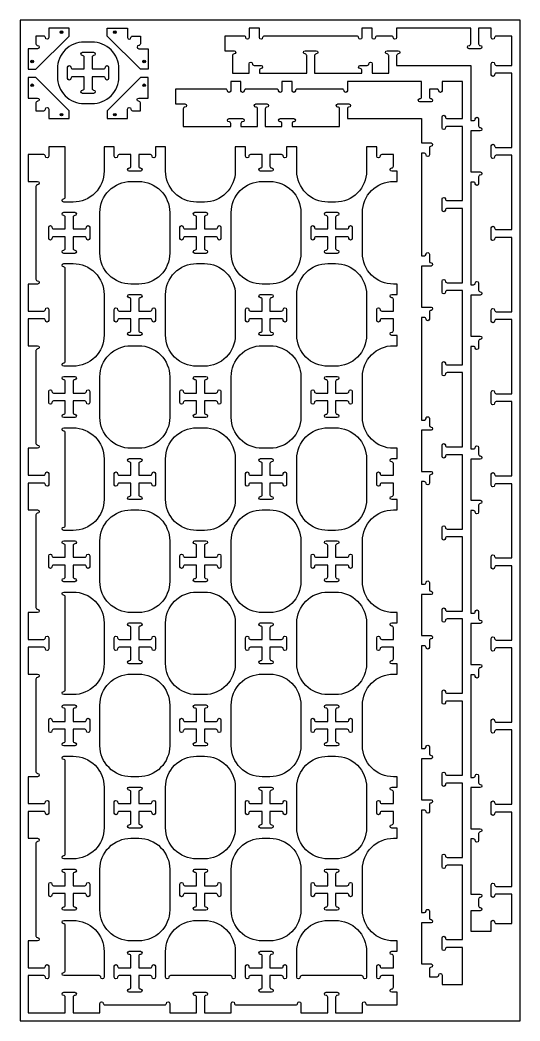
# Model space of a CAD drawing. Header units: inches. Extents: x 1367 to 1651, y -1653 to -1438.
# Drawn here: x 1367 to 1415, y -1652.5 to -1556.5 of the extents above; entities that cross this region are included whole.
import ezdxf

# ---------------------------------------------------------------- set-up
doc = ezdxf.new("R2010")
doc.units = ezdxf.units.IN
doc.header["$MEASUREMENT"] = 0
for name, color, linetype in [('000_NOTES', 6, 'Continuous'), ('CUT_FASTENERS', 1, 'Continuous'), ('CUT_THRU', 7, 'Continuous')]:
    doc.layers.add(name, color=color, linetype=linetype)

# ---------------------------------------------------------------- blocks, each defined once
blk = doc.blocks.new('FASTENER')
blk.add_circle((0, 0), 0.125)
blk.add_point((0, 0))

msp = doc.modelspace()

# ---------------------------------------------------------------- linework, layer by layer
at = {"layer": 'CUT_THRU'}
for points in [[(1371.703, -1558.071), (1371.703, -1557.323), (1369.735, -1557.323), (1369.735, -1558.228, -1), (1369.42, -1558.228, 0.414214), (1369.262, -1558.071), (1368.514, -1558.071), (1368.514, -1558.819, 0.414214), (1368.672, -1558.976, -1), (1368.672, -1559.291), (1367.766, -1559.291), (1367.766, -1561.26), (1368.514, -1561.26), (1371.703, -1558.071)], [(1377.784, -1558.071), (1378.532, -1558.071), (1378.532, -1558.819, -0.414214), (1378.374, -1558.976, 1), (1378.374, -1559.291), (1379.28, -1559.291), (1379.28, -1561.26), (1378.532, -1561.26), (1375.343, -1558.071), (1375.343, -1557.323), (1377.311, -1557.323), (1377.311, -1558.228, 1), (1377.626, -1558.228, -0.414214), (1377.784, -1558.071)], [(1410.097, -1558.976, 0.414214), (1410.255, -1558.819), (1410.255, -1557.323), (1403.129, -1557.323), (1403.129, -1558.228, -1), (1402.814, -1558.228, 0.414214), (1402.656, -1558.071), (1401.258, -1558.071, 0.414214), (1401.101, -1558.228, -1), (1400.786, -1558.228), (1400.786, -1557.323), (1399.802, -1557.323), (1399.802, -1558.228, -1), (1399.487, -1558.228, 0.414214), (1399.329, -1558.071), (1390.432, -1558.071, 0.414214), (1390.274, -1558.228, -1), (1389.959, -1558.228), (1389.959, -1557.323), (1388.975, -1557.323), (1388.975, -1558.228, -1), (1388.66, -1558.228, 0.414214), (1388.503, -1558.071), (1386.632, -1558.071), (1386.632, -1559.478), (1387.538, -1559.478, -1), (1387.538, -1559.793, 0.414214), (1387.381, -1559.951), (1387.381, -1561.634), (1388.975, -1561.634), (1388.975, -1560.728, -1), (1389.29, -1560.728, 0.414214), (1389.447, -1560.886), (1390.117, -1560.886, -1), (1390.117, -1561.201, 0.414214), (1389.959, -1561.358), (1389.959, -1561.634), (1394.507, -1561.634), (1394.507, -1559.951, 0.414214), (1394.349, -1559.793, -1), (1394.349, -1559.478), (1395.412, -1559.478, -1), (1395.412, -1559.793, 0.414214), (1395.255, -1559.951), (1395.255, -1561.634), (1399.802, -1561.634), (1399.802, -1561.358, 0.414214), (1399.644, -1561.201, -1), (1399.644, -1560.886), (1400.314, -1560.886, 0.414214), (1400.471, -1560.728, -1), (1400.786, -1560.728), (1400.786, -1561.634), (1402.381, -1561.634), (1402.381, -1559.951, 0.414214), (1402.223, -1559.793, -1), (1402.223, -1559.478), (1403.286, -1559.478, -1), (1403.286, -1559.793, 0.414214), (1403.129, -1559.951), (1403.129, -1560.886), (1410.255, -1560.886), (1410.255, -1566.181), (1410.53, -1566.181, 0.414214), (1410.688, -1566.024, -1), (1411.003, -1566.024), (1411.003, -1566.693, 0.414214), (1411.16, -1566.85, -1), (1411.16, -1567.165), (1410.255, -1567.165), (1410.255, -1571.102), (1411.16, -1571.102, -1), (1411.16, -1571.417, 0.414214), (1411.003, -1571.575), (1411.003, -1572.244, -1), (1410.688, -1572.244, 0.414214), (1410.53, -1572.087), (1410.255, -1572.087), (1410.255, -1581.929), (1410.53, -1581.929, 0.414214), (1410.688, -1581.772, -1), (1411.003, -1581.772), (1411.003, -1582.441, 0.414214), (1411.16, -1582.599, -1), (1411.16, -1582.913), (1410.255, -1582.913), (1410.255, -1586.85), (1411.16, -1586.85, -1), (1411.16, -1587.165, 0.414214), (1411.003, -1587.323), (1411.003, -1587.992, -1), (1410.688, -1587.992, 0.414214), (1410.53, -1587.835), (1410.255, -1587.835), (1410.255, -1597.677), (1410.53, -1597.677, 0.414214), (1410.688, -1597.52, -1), (1411.003, -1597.52), (1411.003, -1598.189, 0.414214), (1411.16, -1598.347, -1), (1411.16, -1598.662), (1410.255, -1598.662), (1410.255, -1602.599), (1411.16, -1602.599, -1), (1411.16, -1602.913, 0.414214), (1411.003, -1603.071), (1411.003, -1603.74, -1), (1410.688, -1603.74, 0.414214), (1410.53, -1603.583), (1410.255, -1603.583), (1410.255, -1613.425), (1410.53, -1613.425, 0.414214), (1410.688, -1613.268, -1), (1411.003, -1613.268), (1411.003, -1613.937, 0.414214), (1411.16, -1614.095, -1), (1411.16, -1614.41), (1410.255, -1614.41), (1410.255, -1618.347), (1411.16, -1618.347, -1), (1411.16, -1618.662, 0.414214), (1411.003, -1618.819), (1411.003, -1619.488, -1), (1410.688, -1619.488, 0.414214), (1410.53, -1619.331), (1410.255, -1619.331), (1410.255, -1629.173), (1410.53, -1629.173, 0.414214), (1410.688, -1629.016, -1), (1411.003, -1629.016), (1411.003, -1629.685, 0.414214), (1411.16, -1629.843, -1), (1411.16, -1630.158), (1410.255, -1630.158), (1410.255, -1634.095), (1411.16, -1634.095, -1), (1411.16, -1634.41, 0.414214), (1411.003, -1634.567), (1411.003, -1635.236, -1), (1410.688, -1635.236, 0.414214), (1410.53, -1635.079), (1410.255, -1635.079), (1410.255, -1640.374), (1411.16, -1640.374, -1), (1411.16, -1640.689, 0.414214), (1411.003, -1640.847), (1411.003, -1641.496, 0.414214), (1411.16, -1641.654, -1), (1411.16, -1641.969), (1410.255, -1641.969), (1410.255, -1643.937), (1412.223, -1643.937), (1412.223, -1643.032, -1), (1412.538, -1643.032, 0.414214), (1412.695, -1643.189), (1414.192, -1643.189), (1414.192, -1640.374), (1412.695, -1640.374, 0.414214), (1412.538, -1640.532, -1), (1412.223, -1640.532), (1412.223, -1639.469, -1), (1412.538, -1639.469, 0.414214), (1412.695, -1639.626), (1414.192, -1639.626), (1414.192, -1632.5), (1412.695, -1632.5, 0.414214), (1412.538, -1632.658, -1), (1412.223, -1632.658), (1412.223, -1631.595, -1), (1412.538, -1631.595, 0.414214), (1412.695, -1631.752), (1414.192, -1631.752), (1414.192, -1624.626), (1412.695, -1624.626, 0.414214), (1412.538, -1624.784, -1), (1412.223, -1624.784), (1412.223, -1623.721, -1), (1412.538, -1623.721, 0.414214), (1412.695, -1623.878), (1414.192, -1623.878), (1414.192, -1616.752), (1412.695, -1616.752, 0.414214), (1412.538, -1616.91, -1), (1412.223, -1616.91), (1412.223, -1615.847, -1), (1412.538, -1615.847, 0.414214), (1412.695, -1616.004), (1414.192, -1616.004), (1414.192, -1608.878), (1412.695, -1608.878, 0.414214), (1412.538, -1609.036, -1), (1412.223, -1609.036), (1412.223, -1607.973, -1), (1412.538, -1607.973, 0.414214), (1412.695, -1608.13), (1414.192, -1608.13), (1414.192, -1601.004), (1412.695, -1601.004, 0.414214), (1412.538, -1601.162, -1), (1412.223, -1601.162), (1412.223, -1600.099, -1), (1412.538, -1600.099, 0.414214), (1412.695, -1600.256), (1414.192, -1600.256), (1414.192, -1593.13), (1412.695, -1593.13, 0.414214), (1412.538, -1593.287, -1), (1412.223, -1593.287), (1412.223, -1592.225, -1), (1412.538, -1592.225, 0.414214), (1412.695, -1592.382), (1414.192, -1592.382), (1414.192, -1585.256), (1412.695, -1585.256, 0.414214), (1412.538, -1585.413, -1), (1412.223, -1585.413), (1412.223, -1584.35, -1), (1412.538, -1584.35, 0.414214), (1412.695, -1584.508), (1414.192, -1584.508), (1414.192, -1577.382), (1412.695, -1577.382, 0.414214), (1412.538, -1577.539, -1), (1412.223, -1577.539), (1412.223, -1576.476, -1), (1412.538, -1576.476, 0.414214), (1412.695, -1576.634), (1414.192, -1576.634), (1414.192, -1569.508), (1412.695, -1569.508, 0.414214), (1412.538, -1569.665, -1), (1412.223, -1569.665), (1412.223, -1568.602, -1), (1412.538, -1568.602, 0.414214), (1412.695, -1568.76), (1414.192, -1568.76), (1414.192, -1561.634), (1412.695, -1561.634, 0.414214), (1412.538, -1561.791, -1), (1412.223, -1561.791), (1412.223, -1560.728, -1), (1412.538, -1560.728, 0.414214), (1412.695, -1560.886), (1414.192, -1560.886), (1414.192, -1558.071), (1412.695, -1558.071, 0.414214), (1412.538, -1558.228, -1), (1412.223, -1558.228), (1412.223, -1557.323), (1411.003, -1557.323), (1411.003, -1558.819, 0.414214), (1411.16, -1558.976, -1), (1411.16, -1559.291), (1410.097, -1559.291, -1), (1410.097, -1558.976, 0.414214)], [(1376.471, -1561.974), (1376.471, -1561.226, 0.414214), (1373.892, -1558.647), (1373.144, -1558.647, 0.414214), (1370.565, -1561.226), (1370.565, -1561.974, 0.414214), (1373.144, -1564.553), (1373.892, -1564.553, 0.414214), (1376.471, -1561.974)], [(1374.049, -1563.568), (1372.986, -1563.568, -1), (1372.986, -1563.253, 0.414214), (1373.144, -1563.096), (1373.144, -1561.974), (1372.022, -1561.974, 0.414214), (1371.864, -1562.131, -1), (1371.549, -1562.131), (1371.549, -1561.068, -1), (1371.864, -1561.068, 0.414214), (1372.022, -1561.226), (1373.144, -1561.226), (1373.144, -1560.104, 0.414214), (1372.986, -1559.946, -1), (1372.986, -1559.631), (1374.049, -1559.631, -1), (1374.049, -1559.946, 0.414214), (1373.892, -1560.104), (1373.892, -1561.226), (1375.014, -1561.226, 0.414214), (1375.171, -1561.068, -1), (1375.486, -1561.068), (1375.486, -1562.131, -1), (1375.171, -1562.131, 0.414214), (1375.014, -1561.974), (1373.892, -1561.974), (1373.892, -1563.096, 0.414214), (1374.049, -1563.253, -1), (1374.049, -1563.568)], [(1368.514, -1562.047), (1367.766, -1562.047), (1367.766, -1564.016), (1368.672, -1564.016, -1), (1368.672, -1564.331, 0.414214), (1368.514, -1564.488), (1368.514, -1565.236), (1369.262, -1565.236, 0.414214), (1369.42, -1565.079, -1), (1369.735, -1565.079), (1369.735, -1565.984), (1371.703, -1565.984), (1371.703, -1565.236), (1368.514, -1562.047)], [(1379.28, -1562.047), (1378.532, -1562.047), (1375.343, -1565.236), (1375.343, -1565.984), (1377.311, -1565.984), (1377.311, -1565.079, -1), (1377.626, -1565.079, 0.414214), (1377.784, -1565.236), (1378.532, -1565.236), (1378.532, -1564.488, 0.414214), (1378.374, -1564.331, -1), (1378.374, -1564.016), (1379.28, -1564.016), (1379.28, -1562.047)], [(1405.373, -1564.075, 0.414214), (1405.53, -1563.917), (1405.53, -1562.421), (1398.404, -1562.421), (1398.404, -1563.327, -1), (1398.089, -1563.327, 0.414214), (1397.932, -1563.169), (1393.581, -1563.169, 0.414214), (1393.424, -1563.327, -1), (1393.109, -1563.327), (1393.109, -1562.421), (1392.125, -1562.421), (1392.125, -1563.327, -1), (1391.81, -1563.327, 0.414214), (1391.652, -1563.169), (1388.66, -1563.169, 0.414214), (1388.503, -1563.327, -1), (1388.188, -1563.327), (1388.188, -1562.421), (1387.203, -1562.421), (1387.203, -1563.327, -1), (1386.888, -1563.327, 0.414214), (1386.731, -1563.169), (1381.908, -1563.169), (1381.908, -1564.577), (1382.814, -1564.577, -1), (1382.814, -1564.892, 0.414214), (1382.656, -1565.049), (1382.656, -1566.732), (1387.203, -1566.732), (1387.203, -1566.457, 0.414214), (1387.046, -1566.299, -1), (1387.046, -1565.984), (1388.345, -1565.984, -1), (1388.345, -1566.299, 0.414214), (1388.188, -1566.457), (1388.188, -1566.732), (1389.782, -1566.732), (1389.782, -1565.049, 0.414214), (1389.625, -1564.892, -1), (1389.625, -1564.577), (1390.688, -1564.577, -1), (1390.688, -1564.892, 0.414214), (1390.53, -1565.049), (1390.53, -1566.732), (1392.125, -1566.732), (1392.125, -1566.457, 0.414214), (1391.967, -1566.299, -1), (1391.967, -1565.984), (1393.266, -1565.984, -1), (1393.266, -1566.299, 0.414214), (1393.109, -1566.457), (1393.109, -1566.732), (1397.656, -1566.732), (1397.656, -1565.049, 0.414214), (1397.499, -1564.892, -1), (1397.499, -1564.577), (1398.562, -1564.577, -1), (1398.562, -1564.892, 0.414214), (1398.404, -1565.049), (1398.404, -1565.984), (1405.53, -1565.984), (1405.53, -1568.327), (1406.436, -1568.327, -1), (1406.436, -1568.642, 0.414214), (1406.278, -1568.799), (1406.278, -1569.469, -1), (1405.963, -1569.469, 0.414214), (1405.806, -1569.311), (1405.53, -1569.311), (1405.53, -1579.154), (1405.819, -1579.154, 0.386882), (1405.961, -1578.997, -1), (1406.276, -1578.996), (1406.277, -1579.154), (1406.278, -1579.154), (1406.278, -1579.68, 0.386903), (1406.435, -1579.823, -1), (1406.436, -1580.138), (1406.278, -1580.138), (1405.53, -1580.138), (1405.53, -1584.075), (1406.278, -1584.075), (1406.436, -1584.075, -1), (1406.435, -1584.39, 0.442973), (1406.278, -1584.563), (1406.278, -1585.059), (1406.277, -1585.059), (1406.276, -1585.217, -1), (1405.961, -1585.216, 0.442995), (1405.789, -1585.059), (1405.53, -1585.059), (1405.53, -1594.902), (1405.821, -1594.902, 0.386903), (1405.963, -1594.745, -1), (1406.278, -1594.744), (1406.278, -1594.902), (1406.278, -1595.428, 0.386903), (1406.435, -1595.571, -1), (1406.436, -1595.886), (1406.278, -1595.886), (1405.53, -1595.886), (1405.53, -1599.823), (1406.278, -1599.823), (1406.436, -1599.823, -1), (1406.435, -1600.138, 0.442973), (1406.278, -1600.311), (1406.278, -1600.807), (1406.277, -1600.807), (1406.276, -1600.965, -1), (1405.961, -1600.964, 0.442995), (1405.789, -1600.807), (1405.53, -1600.807), (1405.53, -1610.65), (1405.819, -1610.65, 0.386882), (1405.961, -1610.493, -1), (1406.276, -1610.492), (1406.277, -1610.65), (1406.278, -1610.65), (1406.278, -1611.176, 0.386903), (1406.435, -1611.319, -1), (1406.436, -1611.634), (1406.278, -1611.634), (1405.53, -1611.634), (1405.53, -1615.571), (1406.278, -1615.571), (1406.436, -1615.571, -1), (1406.435, -1615.886, 0.442973), (1406.278, -1616.059), (1406.278, -1616.555), (1406.278, -1616.713, -1), (1405.963, -1616.712, 0.442973), (1405.79, -1616.555), (1405.53, -1616.555), (1405.53, -1626.398), (1405.819, -1626.398, 0.386882), (1405.961, -1626.241, -1), (1406.276, -1626.24), (1406.277, -1626.398), (1406.278, -1626.398), (1406.278, -1626.924, 0.386903), (1406.435, -1627.067, -1), (1406.436, -1627.382), (1406.278, -1627.382), (1405.53, -1627.382), (1405.53, -1631.319), (1406.278, -1631.319), (1406.436, -1631.319, -1), (1406.435, -1631.634, 0.442973), (1406.278, -1631.807), (1406.278, -1632.303), (1406.277, -1632.303), (1406.276, -1632.461, -1), (1405.961, -1632.46, 0.442995), (1405.789, -1632.303), (1405.53, -1632.303), (1405.53, -1642.146), (1405.819, -1642.146, 0.386882), (1405.961, -1641.989, -1), (1406.276, -1641.988), (1406.277, -1642.146), (1406.278, -1642.146), (1406.278, -1642.672, 0.386903), (1406.435, -1642.815, -1), (1406.436, -1643.13), (1406.278, -1643.13), (1405.53, -1643.13), (1405.53, -1647.067), (1406.278, -1647.067), (1406.436, -1647.067, -1), (1406.435, -1647.382, 0.442973), (1406.278, -1647.555), (1406.278, -1648.287), (1407.026, -1648.287, 0.414214), (1407.184, -1648.13, -1), (1407.499, -1648.13), (1407.499, -1649.036), (1409.467, -1649.036), (1409.467, -1645.473), (1407.971, -1645.473, 0.414214), (1407.814, -1645.63, -1), (1407.499, -1645.63), (1407.499, -1644.567, -1), (1407.814, -1644.567, 0.414214), (1407.971, -1644.725), (1409.467, -1644.725), (1409.467, -1637.599), (1407.971, -1637.599, 0.414214), (1407.814, -1637.756, -1), (1407.499, -1637.756), (1407.499, -1636.693, -1), (1407.814, -1636.693, 0.414214), (1407.971, -1636.85), (1409.467, -1636.85), (1409.467, -1629.725), (1407.971, -1629.725, 0.414214), (1407.814, -1629.882, -1), (1407.499, -1629.882), (1407.499, -1628.819, -1), (1407.814, -1628.819, 0.414214), (1407.971, -1628.976), (1409.467, -1628.976), (1409.467, -1621.85), (1407.971, -1621.85, 0.414214), (1407.814, -1622.008, -1), (1407.499, -1622.008), (1407.499, -1620.945, -1), (1407.814, -1620.945, 0.414214), (1407.971, -1621.102), (1409.467, -1621.102), (1409.467, -1613.976), (1407.971, -1613.976, 0.414214), (1407.814, -1614.134, -1), (1407.499, -1614.134), (1407.499, -1613.071, -1), (1407.814, -1613.071, 0.414214), (1407.971, -1613.228), (1409.467, -1613.228), (1409.467, -1606.102), (1407.971, -1606.102, 0.414214), (1407.814, -1606.26, -1), (1407.499, -1606.26), (1407.499, -1605.197, -1), (1407.814, -1605.197, 0.414214), (1407.971, -1605.354), (1409.467, -1605.354), (1409.467, -1598.228), (1407.971, -1598.228, 0.414214), (1407.814, -1598.386, -1), (1407.499, -1598.386), (1407.499, -1597.323, -1), (1407.814, -1597.323, 0.414214), (1407.971, -1597.48), (1409.467, -1597.48), (1409.467, -1590.354), (1407.971, -1590.354, 0.414214), (1407.814, -1590.512, -1), (1407.499, -1590.512), (1407.499, -1589.449, -1), (1407.814, -1589.449, 0.414214), (1407.971, -1589.606), (1409.467, -1589.606), (1409.467, -1582.48), (1407.971, -1582.48, 0.414214), (1407.814, -1582.638, -1), (1407.499, -1582.638), (1407.499, -1581.575, -1), (1407.814, -1581.575, 0.414214), (1407.971, -1581.732), (1409.467, -1581.732), (1409.467, -1574.606), (1407.971, -1574.606, 0.414214), (1407.814, -1574.764, -1), (1407.499, -1574.764), (1407.499, -1573.701, -1), (1407.814, -1573.701, 0.414214), (1407.971, -1573.858), (1409.467, -1573.858), (1409.467, -1566.732), (1407.971, -1566.732, 0.414214), (1407.814, -1566.89, -1), (1407.499, -1566.89), (1407.499, -1565.827, -1), (1407.814, -1565.827, 0.414214), (1407.971, -1565.984), (1409.467, -1565.984), (1409.467, -1562.421), (1407.499, -1562.421), (1407.499, -1563.327, -1), (1407.184, -1563.327, 0.414214), (1407.026, -1563.169), (1406.278, -1563.169), (1406.278, -1563.917, 0.414214), (1406.436, -1564.075, -1), (1406.436, -1564.39), (1405.373, -1564.39, -1), (1405.373, -1564.075, 0.414214)], [(1399.853, -1578.894), (1399.853, -1574.996, -0.414214), (1402.825, -1572.024), (1403.199, -1572.024), (1403.199, -1571.039), (1402.668, -1571.039, -1), (1402.668, -1570.725, 0.414214), (1402.825, -1570.567), (1402.825, -1569.445), (1401.703, -1569.445, 0.414214), (1401.546, -1569.602, -1), (1401.231, -1569.602), (1401.231, -1568.697), (1400.247, -1568.697), (1400.247, -1571.02, -0.414214), (1397.274, -1573.992), (1396.526, -1573.992, -0.414214), (1393.554, -1571.02), (1393.554, -1568.697), (1392.569, -1568.697), (1392.569, -1569.602, -1), (1392.255, -1569.602, 0.414214), (1392.097, -1569.445), (1390.975, -1569.445), (1390.975, -1570.567, 0.414214), (1391.132, -1570.725, -1), (1391.132, -1571.039), (1390.069, -1571.039, -1), (1390.069, -1570.725, 0.414214), (1390.227, -1570.567), (1390.227, -1569.445), (1389.105, -1569.445, 0.414214), (1388.947, -1569.602, -1), (1388.632, -1569.602), (1388.632, -1568.697), (1387.648, -1568.697), (1387.648, -1571.02, -0.414214), (1384.676, -1573.992), (1383.928, -1573.992, -0.414214), (1380.955, -1571.02), (1380.955, -1568.697), (1379.971, -1568.697), (1379.971, -1569.602, -1), (1379.656, -1569.602, 0.414214), (1379.499, -1569.445), (1378.377, -1569.445), (1378.377, -1570.567, 0.414214), (1378.534, -1570.725, -1), (1378.534, -1571.039), (1377.471, -1571.039, -1), (1377.471, -1570.725, 0.414214), (1377.629, -1570.567), (1377.629, -1569.445), (1376.507, -1569.445, 0.414214), (1376.349, -1569.602, -1), (1376.034, -1569.602), (1376.034, -1568.697), (1375.05, -1568.697), (1375.05, -1571.02, -0.414214), (1372.077, -1573.992), (1371.172, -1573.992, -1), (1371.172, -1573.677, 0.414214), (1371.329, -1573.52), (1371.329, -1568.697), (1369.735, -1568.697), (1369.735, -1569.602, -1), (1369.42, -1569.602, 0.414214), (1369.262, -1569.445), (1367.766, -1569.445), (1367.766, -1572.024), (1368.672, -1572.024, -1), (1368.672, -1572.339, 0.414214), (1368.514, -1572.496), (1368.514, -1581.394, 0.414214), (1368.672, -1581.551, -1), (1368.672, -1581.866), (1367.766, -1581.866), (1367.766, -1584.445), (1369.262, -1584.445, 0.414214), (1369.42, -1584.287, -1), (1369.735, -1584.287), (1369.735, -1585.35, -1), (1369.42, -1585.35, 0.414214), (1369.262, -1585.193), (1367.766, -1585.193), (1367.766, -1587.772), (1368.672, -1587.772, -1), (1368.672, -1588.087, 0.414214), (1368.514, -1588.244), (1368.514, -1597.142, 0.414214), (1368.672, -1597.299, -1), (1368.672, -1597.614), (1367.766, -1597.614), (1367.766, -1600.193), (1369.262, -1600.193, 0.414214), (1369.42, -1600.036, -1), (1369.735, -1600.036), (1369.735, -1601.099, -1), (1369.42, -1601.099, 0.414214), (1369.262, -1600.941), (1367.766, -1600.941), (1367.766, -1603.52), (1368.672, -1603.52, -1), (1368.672, -1603.835, 0.414214), (1368.514, -1603.992), (1368.514, -1612.89, 0.414214), (1368.672, -1613.047, -1), (1368.672, -1613.362), (1367.766, -1613.362), (1367.766, -1615.941), (1369.262, -1615.941, 0.414214), (1369.42, -1615.784, -1), (1369.735, -1615.784), (1369.735, -1616.847, -1), (1369.42, -1616.847, 0.414214), (1369.262, -1616.689), (1367.766, -1616.689), (1367.766, -1619.268), (1368.672, -1619.268, -1), (1368.672, -1619.583, 0.414214), (1368.514, -1619.74), (1368.514, -1628.638, 0.414214), (1368.672, -1628.795, -1), (1368.672, -1629.11), (1367.766, -1629.11), (1367.766, -1631.689), (1369.262, -1631.689, 0.414214), (1369.42, -1631.532, -1), (1369.735, -1631.532), (1369.735, -1632.595, -1), (1369.42, -1632.595, 0.414214), (1369.262, -1632.437), (1367.766, -1632.437), (1367.766, -1635.016), (1368.672, -1635.016, -1), (1368.672, -1635.331, 0.414214), (1368.514, -1635.488), (1368.514, -1644.386, 0.414214), (1368.672, -1644.543, -1), (1368.672, -1644.858), (1367.766, -1644.858), (1367.766, -1647.437), (1369.262, -1647.437, 0.414214), (1369.42, -1647.28, -1), (1369.735, -1647.28), (1369.735, -1648.343, -1), (1369.42, -1648.343, 0.414214), (1369.262, -1648.185), (1367.766, -1648.185), (1367.766, -1651.748), (1371.329, -1651.748), (1371.329, -1650.252, 0.414214), (1371.172, -1650.095, -1), (1371.172, -1649.78), (1372.235, -1649.78, -1), (1372.235, -1650.095, 0.414214), (1372.077, -1650.252), (1372.077, -1651.748), (1374.656, -1651.748), (1374.656, -1650.843, -1), (1374.971, -1650.843, 0.414214), (1375.129, -1651), (1380.877, -1651, 0.414214), (1381.034, -1650.843, -1), (1381.349, -1650.843), (1381.349, -1651.748), (1383.928, -1651.748), (1383.928, -1650.252, 0.414214), (1383.77, -1650.095, -1), (1383.77, -1649.78), (1384.833, -1649.78, -1), (1384.833, -1650.095, 0.414214), (1384.676, -1650.252), (1384.676, -1651.748), (1387.255, -1651.748), (1387.255, -1650.843, -1), (1387.569, -1650.843, 0.414214), (1387.727, -1651), (1393.475, -1651, 0.414214), (1393.632, -1650.843, -1), (1393.947, -1650.843), (1393.947, -1651.748), (1396.526, -1651.748), (1396.526, -1650.252, 0.414214), (1396.369, -1650.095, -1), (1396.369, -1649.78), (1397.432, -1649.78, -1), (1397.432, -1650.095, 0.414214), (1397.274, -1650.252), (1397.274, -1651.748), (1399.853, -1651.748), (1399.853, -1650.843, -1), (1400.168, -1650.843, 0.414214), (1400.325, -1651), (1403.199, -1651), (1403.199, -1649.78), (1402.668, -1649.78, -1), (1402.668, -1649.465, 0.414214), (1402.825, -1649.307), (1402.825, -1648.185), (1401.703, -1648.185, 0.414214), (1401.546, -1648.343, -1), (1401.231, -1648.343), (1401.231, -1647.28, -1), (1401.546, -1647.28, 0.414214), (1401.703, -1647.437), (1402.825, -1647.437), (1402.825, -1646.315, 0.414214), (1402.668, -1646.158, -1), (1402.668, -1645.843), (1403.199, -1645.843), (1403.199, -1644.858), (1402.825, -1644.858, -0.414214), (1399.853, -1641.886), (1399.853, -1637.988, -0.414214), (1402.825, -1635.016), (1403.199, -1635.016), (1403.199, -1634.032), (1402.668, -1634.032, -1), (1402.668, -1633.717, 0.414214), (1402.825, -1633.559), (1402.825, -1632.437), (1401.703, -1632.437, 0.414214), (1401.546, -1632.595, -1), (1401.231, -1632.595), (1401.231, -1631.532, -1), (1401.546, -1631.532, 0.414214), (1401.703, -1631.689), (1402.825, -1631.689), (1402.825, -1630.567, 0.414214), (1402.668, -1630.41, -1), (1402.668, -1630.095), (1403.199, -1630.095), (1403.199, -1629.11), (1402.825, -1629.11, -0.414214), (1399.853, -1626.138), (1399.853, -1622.24, -0.414214), (1402.825, -1619.268), (1403.199, -1619.268), (1403.199, -1618.284), (1402.668, -1618.284, -1), (1402.668, -1617.969, 0.414214), (1402.825, -1617.811), (1402.825, -1616.689), (1401.703, -1616.689, 0.414214), (1401.546, -1616.847, -1), (1401.231, -1616.847), (1401.231, -1615.784, -1), (1401.546, -1615.784, 0.414214), (1401.703, -1615.941), (1402.825, -1615.941), (1402.825, -1614.819, 0.414214), (1402.668, -1614.662, -1), (1402.668, -1614.347), (1403.199, -1614.347), (1403.199, -1613.362), (1402.825, -1613.362, -0.414214), (1399.853, -1610.39), (1399.853, -1606.492, -0.414214), (1402.825, -1603.52), (1403.199, -1603.52), (1403.199, -1602.536), (1402.668, -1602.536, -1), (1402.668, -1602.221, 0.414214), (1402.825, -1602.063), (1402.825, -1600.941), (1401.703, -1600.941, 0.414214), (1401.546, -1601.099, -1), (1401.231, -1601.099), (1401.231, -1600.036, -1), (1401.546, -1600.036, 0.414214), (1401.703, -1600.193), (1402.825, -1600.193), (1402.825, -1599.071, 0.414214), (1402.668, -1598.913, -1), (1402.668, -1598.599), (1403.199, -1598.599), (1403.199, -1597.614), (1402.825, -1597.614, -0.414214), (1399.853, -1594.642), (1399.853, -1590.744, -0.414214), (1402.825, -1587.772), (1403.199, -1587.772), (1403.199, -1586.787), (1402.668, -1586.787, -1), (1402.668, -1586.473, 0.414214), (1402.825, -1586.315), (1402.825, -1585.193), (1401.703, -1585.193, 0.414214), (1401.546, -1585.35, -1), (1401.231, -1585.35), (1401.231, -1584.287, -1), (1401.546, -1584.287, 0.414214), (1401.703, -1584.445), (1402.825, -1584.445), (1402.825, -1583.323, 0.414214), (1402.668, -1583.165, -1), (1402.668, -1582.85), (1403.199, -1582.85), (1403.199, -1581.866), (1402.825, -1581.866, -0.414214), (1399.853, -1578.894)], [(1381.349, -1578.894, -0.414214), (1378.377, -1581.866), (1377.629, -1581.866, -0.414214), (1374.656, -1578.894), (1374.656, -1574.996, -0.414214), (1377.629, -1572.024), (1378.377, -1572.024, -0.414214), (1381.349, -1574.996), (1381.349, -1578.894, -0.414214)], [(1390.975, -1581.866), (1390.227, -1581.866, -0.414214), (1387.255, -1578.894), (1387.255, -1574.996, -0.414214), (1390.227, -1572.024), (1390.975, -1572.024, -0.414214), (1393.947, -1574.996), (1393.947, -1578.894, -0.414214), (1390.975, -1581.866)], [(1373.672, -1577.476, -1), (1373.357, -1577.476, 0.414214), (1373.199, -1577.319), (1372.077, -1577.319), (1372.077, -1578.441, 0.414214), (1372.235, -1578.599, -1), (1372.235, -1578.913), (1371.172, -1578.913, -1), (1371.172, -1578.599, 0.414214), (1371.329, -1578.441), (1371.329, -1577.319), (1370.207, -1577.319, 0.414214), (1370.05, -1577.476, -1), (1369.735, -1577.476), (1369.735, -1576.413, -1), (1370.05, -1576.413, 0.414214), (1370.207, -1576.571), (1371.329, -1576.571), (1371.329, -1575.449, 0.414214), (1371.172, -1575.291, -1), (1371.172, -1574.976), (1372.235, -1574.976, -1), (1372.235, -1575.291, 0.414214), (1372.077, -1575.449), (1372.077, -1576.571), (1373.199, -1576.571, 0.414214), (1373.357, -1576.413, -1), (1373.672, -1576.413), (1373.672, -1577.476, -1)], [(1386.27, -1577.476, -1), (1385.955, -1577.476, 0.414214), (1385.798, -1577.319), (1384.676, -1577.319), (1384.676, -1578.441, 0.414214), (1384.833, -1578.599, -1), (1384.833, -1578.913), (1383.77, -1578.913, -1), (1383.77, -1578.599, 0.414214), (1383.928, -1578.441), (1383.928, -1577.319), (1382.806, -1577.319, 0.414214), (1382.648, -1577.476, -1), (1382.333, -1577.476), (1382.333, -1576.413, -1), (1382.648, -1576.413, 0.414214), (1382.806, -1576.571), (1383.928, -1576.571), (1383.928, -1575.449, 0.414214), (1383.77, -1575.291, -1), (1383.77, -1574.976), (1384.833, -1574.976, -1), (1384.833, -1575.291, 0.414214), (1384.676, -1575.449), (1384.676, -1576.571), (1385.798, -1576.571, 0.414214), (1385.955, -1576.413, -1), (1386.27, -1576.413), (1386.27, -1577.476, -1)], [(1397.432, -1578.913), (1396.369, -1578.913, -1), (1396.369, -1578.599, 0.414214), (1396.526, -1578.441), (1396.526, -1577.319), (1395.404, -1577.319, 0.414214), (1395.247, -1577.476, -1), (1394.932, -1577.476), (1394.932, -1576.413, -1), (1395.247, -1576.413, 0.414214), (1395.404, -1576.571), (1396.526, -1576.571), (1396.526, -1575.449, 0.414214), (1396.369, -1575.291, -1), (1396.369, -1574.976), (1397.432, -1574.976, -1), (1397.432, -1575.291, 0.414214), (1397.274, -1575.449), (1397.274, -1576.571), (1398.396, -1576.571, 0.414214), (1398.554, -1576.413, -1), (1398.869, -1576.413), (1398.869, -1577.476, -1), (1398.554, -1577.476, 0.414214), (1398.396, -1577.319), (1397.274, -1577.319), (1397.274, -1578.441, 0.414214), (1397.432, -1578.599, -1), (1397.432, -1578.913)], [(1375.05, -1582.87), (1375.05, -1586.768, -0.414214), (1372.077, -1589.74), (1371.172, -1589.74, -1), (1371.172, -1589.425, 0.414214), (1371.329, -1589.268), (1371.329, -1580.37, 0.414214), (1371.172, -1580.213, -1), (1371.172, -1579.898), (1372.077, -1579.898, -0.414214), (1375.05, -1582.87)], [(1387.648, -1582.87), (1387.648, -1586.768, -0.414214), (1384.676, -1589.74), (1383.928, -1589.74, -0.414214), (1380.955, -1586.768), (1380.955, -1582.87, -0.414214), (1383.928, -1579.898), (1384.676, -1579.898, -0.414214), (1387.648, -1582.87)], [(1400.247, -1582.87), (1400.247, -1586.768, -0.414214), (1397.274, -1589.74), (1396.526, -1589.74, -0.414214), (1393.554, -1586.768), (1393.554, -1582.87, -0.414214), (1396.526, -1579.898), (1397.274, -1579.898, -0.414214), (1400.247, -1582.87)], [(1379.971, -1584.287), (1379.971, -1585.35, -1), (1379.656, -1585.35, 0.414214), (1379.499, -1585.193), (1378.377, -1585.193), (1378.377, -1586.315, 0.414214), (1378.534, -1586.473, -1), (1378.534, -1586.787), (1377.471, -1586.787, -1), (1377.471, -1586.473, 0.414214), (1377.629, -1586.315), (1377.629, -1585.193), (1376.507, -1585.193, 0.414214), (1376.349, -1585.35, -1), (1376.034, -1585.35), (1376.034, -1584.287, -1), (1376.349, -1584.287, 0.414214), (1376.507, -1584.445), (1377.629, -1584.445), (1377.629, -1583.323, 0.414214), (1377.471, -1583.165, -1), (1377.471, -1582.85), (1378.534, -1582.85, -1), (1378.534, -1583.165, 0.414214), (1378.377, -1583.323), (1378.377, -1584.445), (1379.499, -1584.445, 0.414214), (1379.656, -1584.287, -1), (1379.971, -1584.287)], [(1392.569, -1584.287), (1392.569, -1585.35, -1), (1392.255, -1585.35, 0.414214), (1392.097, -1585.193), (1390.975, -1585.193), (1390.975, -1586.315, 0.414214), (1391.132, -1586.473, -1), (1391.132, -1586.787), (1390.069, -1586.787, -1), (1390.069, -1586.473, 0.414214), (1390.227, -1586.315), (1390.227, -1585.193), (1389.105, -1585.193, 0.414214), (1388.947, -1585.35, -1), (1388.632, -1585.35), (1388.632, -1584.287, -1), (1388.947, -1584.287, 0.414214), (1389.105, -1584.445), (1390.227, -1584.445), (1390.227, -1583.323, 0.414214), (1390.069, -1583.165, -1), (1390.069, -1582.85), (1391.132, -1582.85, -1), (1391.132, -1583.165, 0.414214), (1390.975, -1583.323), (1390.975, -1584.445), (1392.097, -1584.445, 0.414214), (1392.255, -1584.287, -1), (1392.569, -1584.287)], [(1381.349, -1590.744), (1381.349, -1594.642, -0.414214), (1378.377, -1597.614), (1377.629, -1597.614, -0.414214), (1374.656, -1594.642), (1374.656, -1590.744, -0.414214), (1377.629, -1587.772), (1378.377, -1587.772, -0.414214), (1381.349, -1590.744)], [(1393.947, -1590.744), (1393.947, -1594.642, -0.414214), (1390.975, -1597.614), (1390.227, -1597.614, -0.414214), (1387.255, -1594.642), (1387.255, -1590.744, -0.414214), (1390.227, -1587.772), (1390.975, -1587.772, -0.414214), (1393.947, -1590.744)], [(1373.672, -1592.162), (1373.672, -1593.225, -1), (1373.357, -1593.225, 0.414214), (1373.199, -1593.067), (1372.077, -1593.067), (1372.077, -1594.189, 0.414214), (1372.235, -1594.347, -1), (1372.235, -1594.662), (1371.172, -1594.662, -1), (1371.172, -1594.347, 0.414214), (1371.329, -1594.189), (1371.329, -1593.067), (1370.207, -1593.067, 0.414214), (1370.05, -1593.225, -1), (1369.735, -1593.225), (1369.735, -1592.162, -1), (1370.05, -1592.162, 0.414214), (1370.207, -1592.319), (1371.329, -1592.319), (1371.329, -1591.197, 0.414214), (1371.172, -1591.039, -1), (1371.172, -1590.725), (1372.235, -1590.725, -1), (1372.235, -1591.039, 0.414214), (1372.077, -1591.197), (1372.077, -1592.319), (1373.199, -1592.319, 0.414214), (1373.357, -1592.162, -1), (1373.672, -1592.162)], [(1386.27, -1592.162), (1386.27, -1593.225, -1), (1385.955, -1593.225, 0.414214), (1385.798, -1593.067), (1384.676, -1593.067), (1384.676, -1594.189, 0.414214), (1384.833, -1594.347, -1), (1384.833, -1594.662), (1383.77, -1594.662, -1), (1383.77, -1594.347, 0.414214), (1383.928, -1594.189), (1383.928, -1593.067), (1382.806, -1593.067, 0.414214), (1382.648, -1593.225, -1), (1382.333, -1593.225), (1382.333, -1592.162, -1), (1382.648, -1592.162, 0.414214), (1382.806, -1592.319), (1383.928, -1592.319), (1383.928, -1591.197, 0.414214), (1383.77, -1591.039, -1), (1383.77, -1590.725), (1384.833, -1590.725, -1), (1384.833, -1591.039, 0.414214), (1384.676, -1591.197), (1384.676, -1592.319), (1385.798, -1592.319, 0.414214), (1385.955, -1592.162, -1), (1386.27, -1592.162)], [(1397.432, -1590.725, -1), (1397.432, -1591.039, 0.414214), (1397.274, -1591.197), (1397.274, -1592.319), (1398.396, -1592.319, 0.414214), (1398.554, -1592.162, -1), (1398.869, -1592.162), (1398.869, -1593.225, -1), (1398.554, -1593.225, 0.414214), (1398.396, -1593.067), (1397.274, -1593.067), (1397.274, -1594.189, 0.414214), (1397.432, -1594.347, -1), (1397.432, -1594.662), (1396.369, -1594.662, -1), (1396.369, -1594.347, 0.414214), (1396.526, -1594.189), (1396.526, -1593.067), (1395.404, -1593.067, 0.414214), (1395.247, -1593.225, -1), (1394.932, -1593.225), (1394.932, -1592.162, -1), (1395.247, -1592.162, 0.414214), (1395.404, -1592.319), (1396.526, -1592.319), (1396.526, -1591.197, 0.414214), (1396.369, -1591.039, -1), (1396.369, -1590.725), (1397.432, -1590.725, -1)], [(1375.05, -1598.618), (1375.05, -1602.516, -0.414214), (1372.077, -1605.488), (1371.172, -1605.488, -1), (1371.172, -1605.173, 0.414214), (1371.329, -1605.016), (1371.329, -1596.118, 0.414214), (1371.172, -1595.961, -1), (1371.172, -1595.646), (1372.077, -1595.646, -0.414214), (1375.05, -1598.618)], [(1387.648, -1598.618), (1387.648, -1602.516, -0.414214), (1384.676, -1605.488), (1383.928, -1605.488, -0.414214), (1380.955, -1602.516), (1380.955, -1598.618, -0.414214), (1383.928, -1595.646), (1384.676, -1595.646, -0.414214), (1387.648, -1598.618)], [(1400.247, -1598.618), (1400.247, -1602.516, -0.414214), (1397.274, -1605.488), (1396.526, -1605.488, -0.414214), (1393.554, -1602.516), (1393.554, -1598.618, -0.414214), (1396.526, -1595.646), (1397.274, -1595.646, -0.414214), (1400.247, -1598.618)], [(1378.534, -1598.913, 0.414214), (1378.377, -1599.071), (1378.377, -1600.193), (1379.499, -1600.193, 0.414214), (1379.656, -1600.036, -1), (1379.971, -1600.036), (1379.971, -1601.099, -1), (1379.656, -1601.099, 0.414214), (1379.499, -1600.941), (1378.377, -1600.941), (1378.377, -1602.063, 0.414214), (1378.534, -1602.221, -1), (1378.534, -1602.536), (1377.471, -1602.536, -1), (1377.471, -1602.221, 0.414214), (1377.629, -1602.063), (1377.629, -1600.941), (1376.507, -1600.941, 0.414214), (1376.349, -1601.099, -1), (1376.034, -1601.099), (1376.034, -1600.036, -1), (1376.349, -1600.036, 0.414214), (1376.507, -1600.193), (1377.629, -1600.193), (1377.629, -1599.071, 0.414214), (1377.471, -1598.913, -1), (1377.471, -1598.599), (1378.534, -1598.599, -1), (1378.534, -1598.913, 0.414214)], [(1391.132, -1598.599, -1), (1391.132, -1598.913, 0.414214), (1390.975, -1599.071), (1390.975, -1600.193), (1392.097, -1600.193, 0.414214), (1392.255, -1600.036, -1), (1392.569, -1600.036), (1392.569, -1601.099, -1), (1392.255, -1601.099, 0.414214), (1392.097, -1600.941), (1390.975, -1600.941), (1390.975, -1602.063, 0.414214), (1391.132, -1602.221, -1), (1391.132, -1602.536), (1390.069, -1602.536, -1), (1390.069, -1602.221, 0.414214), (1390.227, -1602.063), (1390.227, -1600.941), (1389.105, -1600.941, 0.414214), (1388.947, -1601.099, -1), (1388.632, -1601.099), (1388.632, -1600.036, -1), (1388.947, -1600.036, 0.414214), (1389.105, -1600.193), (1390.227, -1600.193), (1390.227, -1599.071, 0.414214), (1390.069, -1598.913, -1), (1390.069, -1598.599), (1391.132, -1598.599, -1)], [(1381.349, -1606.492), (1381.349, -1610.39, -0.414214), (1378.377, -1613.362), (1377.629, -1613.362, -0.414214), (1374.656, -1610.39), (1374.656, -1606.492, -0.414214), (1377.629, -1603.52), (1378.377, -1603.52, -0.414214), (1381.349, -1606.492)], [(1393.947, -1606.492), (1393.947, -1610.39, -0.414214), (1390.975, -1613.362), (1390.227, -1613.362, -0.414214), (1387.255, -1610.39), (1387.255, -1606.492, -0.414214), (1390.227, -1603.52), (1390.975, -1603.52, -0.414214), (1393.947, -1606.492)], [(1372.235, -1606.787, 0.414214), (1372.077, -1606.945), (1372.077, -1608.067), (1373.199, -1608.067, 0.414214), (1373.357, -1607.91, -1), (1373.672, -1607.91), (1373.672, -1608.973, -1), (1373.357, -1608.973, 0.414214), (1373.199, -1608.815), (1372.077, -1608.815), (1372.077, -1609.937, 0.414214), (1372.235, -1610.095, -1), (1372.235, -1610.41), (1371.172, -1610.41, -1), (1371.172, -1610.095, 0.414214), (1371.329, -1609.937), (1371.329, -1608.815), (1370.207, -1608.815, 0.414214), (1370.05, -1608.973, -1), (1369.735, -1608.973), (1369.735, -1607.91, -1), (1370.05, -1607.91, 0.414214), (1370.207, -1608.067), (1371.329, -1608.067), (1371.329, -1606.945, 0.414214), (1371.172, -1606.787, -1), (1371.172, -1606.473), (1372.235, -1606.473, -1), (1372.235, -1606.787, 0.414214)], [(1384.833, -1606.473, -1), (1384.833, -1606.787, 0.414214), (1384.676, -1606.945), (1384.676, -1608.067), (1385.798, -1608.067, 0.414214), (1385.955, -1607.91, -1), (1386.27, -1607.91), (1386.27, -1608.973, -1), (1385.955, -1608.973, 0.414214), (1385.798, -1608.815), (1384.676, -1608.815), (1384.676, -1609.937, 0.414214), (1384.833, -1610.095, -1), (1384.833, -1610.41), (1383.77, -1610.41, -1), (1383.77, -1610.095, 0.414214), (1383.928, -1609.937), (1383.928, -1608.815), (1382.806, -1608.815, 0.414214), (1382.648, -1608.973, -1), (1382.333, -1608.973), (1382.333, -1607.91, -1), (1382.648, -1607.91, 0.414214), (1382.806, -1608.067), (1383.928, -1608.067), (1383.928, -1606.945, 0.414214), (1383.77, -1606.787, -1), (1383.77, -1606.473), (1384.833, -1606.473, -1)], [(1397.432, -1606.473, -1), (1397.432, -1606.787, 0.414214), (1397.274, -1606.945), (1397.274, -1608.067), (1398.396, -1608.067, 0.414214), (1398.554, -1607.91, -1), (1398.869, -1607.91), (1398.869, -1608.973, -1), (1398.554, -1608.973, 0.414214), (1398.396, -1608.815), (1397.274, -1608.815), (1397.274, -1609.937, 0.414214), (1397.432, -1610.095, -1), (1397.432, -1610.41), (1396.369, -1610.41, -1), (1396.369, -1610.095, 0.414214), (1396.526, -1609.937), (1396.526, -1608.815), (1395.404, -1608.815, 0.414214), (1395.247, -1608.973, -1), (1394.932, -1608.973), (1394.932, -1607.91, -1), (1395.247, -1607.91, 0.414214), (1395.404, -1608.067), (1396.526, -1608.067), (1396.526, -1606.945, 0.414214), (1396.369, -1606.787, -1), (1396.369, -1606.473), (1397.432, -1606.473, -1)], [(1375.05, -1614.366), (1375.05, -1618.264, -0.414214), (1372.077, -1621.236), (1371.172, -1621.236, -1), (1371.172, -1620.921, 0.414214), (1371.329, -1620.764), (1371.329, -1611.866, 0.414214), (1371.172, -1611.709, -1), (1371.172, -1611.394), (1372.077, -1611.394, -0.414214), (1375.05, -1614.366)], [(1387.648, -1614.366), (1387.648, -1618.264, -0.414214), (1384.676, -1621.236), (1383.928, -1621.236, -0.414214), (1380.955, -1618.264), (1380.955, -1614.366, -0.414214), (1383.928, -1611.394), (1384.676, -1611.394, -0.414214), (1387.648, -1614.366)], [(1397.274, -1611.394, -0.414214), (1400.247, -1614.366), (1400.247, -1618.264, -0.414214), (1397.274, -1621.236), (1396.526, -1621.236, -0.414214), (1393.554, -1618.264), (1393.554, -1614.366, -0.414214), (1396.526, -1611.394), (1397.274, -1611.394, -0.414214)], [(1378.534, -1614.347, -1), (1378.534, -1614.662, 0.414214), (1378.377, -1614.819), (1378.377, -1615.941), (1379.499, -1615.941, 0.414214), (1379.656, -1615.784, -1), (1379.971, -1615.784), (1379.971, -1616.847, -1), (1379.656, -1616.847, 0.414214), (1379.499, -1616.689), (1378.377, -1616.689), (1378.377, -1617.811, 0.414214), (1378.534, -1617.969, -1), (1378.534, -1618.284), (1377.471, -1618.284, -1), (1377.471, -1617.969, 0.414214), (1377.629, -1617.811), (1377.629, -1616.689), (1376.507, -1616.689, 0.414214), (1376.349, -1616.847, -1), (1376.034, -1616.847), (1376.034, -1615.784, -1), (1376.349, -1615.784, 0.414214), (1376.507, -1615.941), (1377.629, -1615.941), (1377.629, -1614.819, 0.414214), (1377.471, -1614.662, -1), (1377.471, -1614.347), (1378.534, -1614.347, -1)], [(1391.132, -1614.347, -1), (1391.132, -1614.662, 0.414214), (1390.975, -1614.819), (1390.975, -1615.941), (1392.097, -1615.941, 0.414214), (1392.255, -1615.784, -1), (1392.569, -1615.784), (1392.569, -1616.847, -1), (1392.255, -1616.847, 0.414214), (1392.097, -1616.689), (1390.975, -1616.689), (1390.975, -1617.811, 0.414214), (1391.132, -1617.969, -1), (1391.132, -1618.284), (1390.069, -1618.284, -1), (1390.069, -1617.969, 0.414214), (1390.227, -1617.811), (1390.227, -1616.689), (1389.105, -1616.689, 0.414214), (1388.947, -1616.847, -1), (1388.632, -1616.847), (1388.632, -1615.784, -1), (1388.947, -1615.784, 0.414214), (1389.105, -1615.941), (1390.227, -1615.941), (1390.227, -1614.819, 0.414214), (1390.069, -1614.662, -1), (1390.069, -1614.347), (1391.132, -1614.347, -1)], [(1381.349, -1622.24), (1381.349, -1626.138, -0.414214), (1378.377, -1629.11), (1377.629, -1629.11, -0.414214), (1374.656, -1626.138), (1374.656, -1622.24, -0.414214), (1377.629, -1619.268), (1378.377, -1619.268, -0.414214), (1381.349, -1622.24)], [(1393.947, -1622.24), (1393.947, -1626.138, -0.414214), (1390.975, -1629.11), (1390.227, -1629.11, -0.414214), (1387.255, -1626.138), (1387.255, -1622.24, -0.414214), (1390.227, -1619.268), (1390.975, -1619.268, -0.414214), (1393.947, -1622.24)], [(1372.235, -1622.221, -1), (1372.235, -1622.536, 0.414214), (1372.077, -1622.693), (1372.077, -1623.815), (1373.199, -1623.815, 0.414214), (1373.357, -1623.658, -1), (1373.672, -1623.658), (1373.672, -1624.721, -1), (1373.357, -1624.721, 0.414214), (1373.199, -1624.563), (1372.077, -1624.563), (1372.077, -1625.685, 0.414214), (1372.235, -1625.843, -1), (1372.235, -1626.158), (1371.172, -1626.158, -1), (1371.172, -1625.843, 0.414214), (1371.329, -1625.685), (1371.329, -1624.563), (1370.207, -1624.563, 0.414214), (1370.05, -1624.721, -1), (1369.735, -1624.721), (1369.735, -1623.658, -1), (1370.05, -1623.658, 0.414214), (1370.207, -1623.815), (1371.329, -1623.815), (1371.329, -1622.693, 0.414214), (1371.172, -1622.536, -1), (1371.172, -1622.221), (1372.235, -1622.221, -1)], [(1384.833, -1622.221, -1), (1384.833, -1622.536, 0.414214), (1384.676, -1622.693), (1384.676, -1623.815), (1385.798, -1623.815, 0.414214), (1385.955, -1623.658, -1), (1386.27, -1623.658), (1386.27, -1624.721, -1), (1385.955, -1624.721, 0.414214), (1385.798, -1624.563), (1384.676, -1624.563), (1384.676, -1625.685, 0.414214), (1384.833, -1625.843, -1), (1384.833, -1626.158), (1383.77, -1626.158, -1), (1383.77, -1625.843, 0.414214), (1383.928, -1625.685), (1383.928, -1624.563), (1382.806, -1624.563, 0.414214), (1382.648, -1624.721, -1), (1382.333, -1624.721), (1382.333, -1623.658, -1), (1382.648, -1623.658, 0.414214), (1382.806, -1623.815), (1383.928, -1623.815), (1383.928, -1622.693, 0.414214), (1383.77, -1622.536, -1), (1383.77, -1622.221), (1384.833, -1622.221, -1)], [(1397.432, -1622.221, -1), (1397.432, -1622.536, 0.414214), (1397.274, -1622.693), (1397.274, -1623.815), (1398.396, -1623.815, 0.414214), (1398.554, -1623.658, -1), (1398.869, -1623.658), (1398.869, -1624.721, -1), (1398.554, -1624.721, 0.414214), (1398.396, -1624.563), (1397.274, -1624.563), (1397.274, -1625.685, 0.414214), (1397.432, -1625.843, -1), (1397.432, -1626.158), (1396.369, -1626.158, -1), (1396.369, -1625.843, 0.414214), (1396.526, -1625.685), (1396.526, -1624.563), (1395.404, -1624.563, 0.414214), (1395.247, -1624.721, -1), (1394.932, -1624.721), (1394.932, -1623.658, -1), (1395.247, -1623.658, 0.414214), (1395.404, -1623.815), (1396.526, -1623.815), (1396.526, -1622.693, 0.414214), (1396.369, -1622.536, -1), (1396.369, -1622.221), (1397.432, -1622.221, -1)], [(1375.05, -1630.114), (1375.05, -1634.012, -0.414214), (1372.077, -1636.984), (1371.172, -1636.984, -1), (1371.172, -1636.669, 0.414214), (1371.329, -1636.512), (1371.329, -1627.614, 0.414214), (1371.172, -1627.457, -1), (1371.172, -1627.142), (1372.077, -1627.142, -0.414214), (1375.05, -1630.114)], [(1387.648, -1630.114), (1387.648, -1634.012, -0.414214), (1384.676, -1636.984), (1383.928, -1636.984, -0.414214), (1380.955, -1634.012), (1380.955, -1630.114, -0.414214), (1383.928, -1627.142), (1384.676, -1627.142, -0.414214), (1387.648, -1630.114)], [(1397.274, -1627.142, -0.414214), (1400.247, -1630.114), (1400.247, -1634.012, -0.414214), (1397.274, -1636.984), (1396.526, -1636.984, -0.414214), (1393.554, -1634.012), (1393.554, -1630.114, -0.414214), (1396.526, -1627.142), (1397.274, -1627.142, -0.414214)], [(1378.534, -1630.095, -1), (1378.534, -1630.41, 0.414214), (1378.377, -1630.567), (1378.377, -1631.689), (1379.499, -1631.689, 0.414214), (1379.656, -1631.532, -1), (1379.971, -1631.532), (1379.971, -1632.595, -1), (1379.656, -1632.595, 0.414214), (1379.499, -1632.437), (1378.377, -1632.437), (1378.377, -1633.559, 0.414214), (1378.534, -1633.717, -1), (1378.534, -1634.032), (1377.471, -1634.032, -1), (1377.471, -1633.717, 0.414214), (1377.629, -1633.559), (1377.629, -1632.437), (1376.507, -1632.437, 0.414214), (1376.349, -1632.595, -1), (1376.034, -1632.595), (1376.034, -1631.532, -1), (1376.349, -1631.532, 0.414214), (1376.507, -1631.689), (1377.629, -1631.689), (1377.629, -1630.567, 0.414214), (1377.471, -1630.41, -1), (1377.471, -1630.095), (1378.534, -1630.095, -1)], [(1391.132, -1630.095, -1), (1391.132, -1630.41, 0.414214), (1390.975, -1630.567), (1390.975, -1631.689), (1392.097, -1631.689, 0.414214), (1392.255, -1631.532, -1), (1392.569, -1631.532), (1392.569, -1632.595, -1), (1392.255, -1632.595, 0.414214), (1392.097, -1632.437), (1390.975, -1632.437), (1390.975, -1633.559, 0.414214), (1391.132, -1633.717, -1), (1391.132, -1634.032), (1390.069, -1634.032, -1), (1390.069, -1633.717, 0.414214), (1390.227, -1633.559), (1390.227, -1632.437), (1389.105, -1632.437, 0.414214), (1388.947, -1632.595, -1), (1388.632, -1632.595), (1388.632, -1631.532, -1), (1388.947, -1631.532, 0.414214), (1389.105, -1631.689), (1390.227, -1631.689), (1390.227, -1630.567, 0.414214), (1390.069, -1630.41, -1), (1390.069, -1630.095), (1391.132, -1630.095, -1)], [(1381.349, -1637.988), (1381.349, -1641.886, -0.414214), (1378.377, -1644.858), (1377.629, -1644.858, -0.414214), (1374.656, -1641.886), (1374.656, -1637.988, -0.414214), (1377.629, -1635.016), (1378.377, -1635.016, -0.414214), (1381.349, -1637.988)], [(1393.947, -1637.988), (1393.947, -1641.886, -0.414214), (1390.975, -1644.858), (1390.227, -1644.858, -0.414214), (1387.255, -1641.886), (1387.255, -1637.988, -0.414214), (1390.227, -1635.016), (1390.975, -1635.016, -0.414214), (1393.947, -1637.988)], [(1372.235, -1637.969, -1), (1372.235, -1638.284, 0.414214), (1372.077, -1638.441), (1372.077, -1639.563), (1373.199, -1639.563, 0.414214), (1373.357, -1639.406, -1), (1373.672, -1639.406), (1373.672, -1640.469, -1), (1373.357, -1640.469, 0.414214), (1373.199, -1640.311), (1372.077, -1640.311), (1372.077, -1641.433, 0.414214), (1372.235, -1641.591, -1), (1372.235, -1641.906), (1371.172, -1641.906, -1), (1371.172, -1641.591, 0.414214), (1371.329, -1641.433), (1371.329, -1640.311), (1370.207, -1640.311, 0.414214), (1370.05, -1640.469, -1), (1369.735, -1640.469), (1369.735, -1639.406, -1), (1370.05, -1639.406, 0.414214), (1370.207, -1639.563), (1371.329, -1639.563), (1371.329, -1638.441, 0.414214), (1371.172, -1638.284, -1), (1371.172, -1637.969), (1372.235, -1637.969, -1)], [(1384.833, -1637.969, -1), (1384.833, -1638.284, 0.414214), (1384.676, -1638.441), (1384.676, -1639.563), (1385.798, -1639.563, 0.414214), (1385.955, -1639.406, -1), (1386.27, -1639.406), (1386.27, -1640.469, -1), (1385.955, -1640.469, 0.414214), (1385.798, -1640.311), (1384.676, -1640.311), (1384.676, -1641.433, 0.414214), (1384.833, -1641.591, -1), (1384.833, -1641.906), (1383.77, -1641.906, -1), (1383.77, -1641.591, 0.414214), (1383.928, -1641.433), (1383.928, -1640.311), (1382.806, -1640.311, 0.414214), (1382.648, -1640.469, -1), (1382.333, -1640.469), (1382.333, -1639.406, -1), (1382.648, -1639.406, 0.414214), (1382.806, -1639.563), (1383.928, -1639.563), (1383.928, -1638.441, 0.414214), (1383.77, -1638.284, -1), (1383.77, -1637.969), (1384.833, -1637.969, -1)], [(1397.432, -1637.969, -1), (1397.432, -1638.284, 0.414214), (1397.274, -1638.441), (1397.274, -1639.563), (1398.396, -1639.563, 0.414214), (1398.554, -1639.406, -1), (1398.869, -1639.406), (1398.869, -1640.469, -1), (1398.554, -1640.469, 0.414214), (1398.396, -1640.311), (1397.274, -1640.311), (1397.274, -1641.433, 0.414214), (1397.432, -1641.591, -1), (1397.432, -1641.906), (1396.369, -1641.906, -1), (1396.369, -1641.591, 0.414214), (1396.526, -1641.433), (1396.526, -1640.311), (1395.404, -1640.311, 0.414214), (1395.247, -1640.469, -1), (1394.932, -1640.469), (1394.932, -1639.406, -1), (1395.247, -1639.406, 0.414214), (1395.404, -1639.563), (1396.526, -1639.563), (1396.526, -1638.441, 0.414214), (1396.369, -1638.284, -1), (1396.369, -1637.969), (1397.432, -1637.969, -1)], [(1375.05, -1645.862), (1375.05, -1648.343, -1), (1374.735, -1648.343, 0.414214), (1374.577, -1648.185), (1371.172, -1648.185, -1), (1371.172, -1647.87, 0.414214), (1371.329, -1647.713), (1371.329, -1643.362, 0.414214), (1371.172, -1643.205, -1), (1371.172, -1642.89), (1372.077, -1642.89, -0.414214), (1375.05, -1645.862)], [(1387.648, -1645.862), (1387.648, -1648.343, -1), (1387.333, -1648.343, 0.414214), (1387.176, -1648.185), (1381.428, -1648.185, 0.414214), (1381.27, -1648.343, -1), (1380.955, -1648.343), (1380.955, -1645.862, -0.414214), (1383.928, -1642.89), (1384.676, -1642.89, -0.414214), (1387.648, -1645.862)], [(1397.274, -1642.89, -0.414214), (1400.247, -1645.862), (1400.247, -1648.343, -1), (1399.932, -1648.343, 0.414214), (1399.774, -1648.185), (1394.026, -1648.185, 0.414214), (1393.869, -1648.343, -1), (1393.554, -1648.343), (1393.554, -1645.862, -0.414214), (1396.526, -1642.89), (1397.274, -1642.89, -0.414214)], [(1378.534, -1645.843, -1), (1378.534, -1646.158, 0.414214), (1378.377, -1646.315), (1378.377, -1647.437), (1379.499, -1647.437, 0.414214), (1379.656, -1647.28, -1), (1379.971, -1647.28), (1379.971, -1648.343, -1), (1379.656, -1648.343, 0.414214), (1379.499, -1648.185), (1378.377, -1648.185), (1378.377, -1649.307, 0.414214), (1378.534, -1649.465, -1), (1378.534, -1649.78), (1377.471, -1649.78, -1), (1377.471, -1649.465, 0.414214), (1377.629, -1649.307), (1377.629, -1648.185), (1376.507, -1648.185, 0.414214), (1376.349, -1648.343, -1), (1376.034, -1648.343), (1376.034, -1647.28, -1), (1376.349, -1647.28, 0.414214), (1376.507, -1647.437), (1377.629, -1647.437), (1377.629, -1646.315, 0.414214), (1377.471, -1646.158, -1), (1377.471, -1645.843), (1378.534, -1645.843, -1)], [(1391.132, -1645.843, -1), (1391.132, -1646.158, 0.414214), (1390.975, -1646.315), (1390.975, -1647.437), (1392.097, -1647.437, 0.414214), (1392.255, -1647.28, -1), (1392.569, -1647.28), (1392.569, -1648.343, -1), (1392.255, -1648.343, 0.414214), (1392.097, -1648.185), (1390.975, -1648.185), (1390.975, -1649.307, 0.414214), (1391.132, -1649.465, -1), (1391.132, -1649.78), (1390.069, -1649.78, -1), (1390.069, -1649.465, 0.414214), (1390.227, -1649.307), (1390.227, -1648.185), (1389.105, -1648.185, 0.414214), (1388.947, -1648.343, -1), (1388.632, -1648.343), (1388.632, -1647.28, -1), (1388.947, -1647.28, 0.414214), (1389.105, -1647.437), (1390.227, -1647.437), (1390.227, -1646.315, 0.414214), (1390.069, -1646.158, -1), (1390.069, -1645.843), (1391.132, -1645.843, -1)]]:
    msp.add_lwpolyline(points, format="xyb", close=True, dxfattribs=at)

# ---------------------------------------------------------------- block references
at = {"layer": 'CUT_FASTENERS', "xscale": 0.9973753280808704, "yscale": 0.9973753280808704, "zscale": 0.9973753280808704}
for p in [(1370.955, -1557.697), (1376.091, -1557.697), (1368.14, -1560.512), (1378.906, -1560.512), (1368.14, -1562.795), (1378.906, -1562.795), (1370.955, -1565.61), (1376.091, -1565.61)]:
    msp.add_blockref('FASTENER', p, dxfattribs=at)

# ---------------------------------------------------------------- meshes
at = {"layer": '000_NOTES'}
mesh = msp.add_polyface(dxfattribs=at)
corners = [(1366.979, -1652.536), (1366.979, -1556.536), (1414.979, -1556.536), (1414.979, -1652.536)]
mesh.append_faces([[corners[k] for k in face] for face in [(0, 3, 2, 1)]])

doc.saveas('drawing.dxf')
